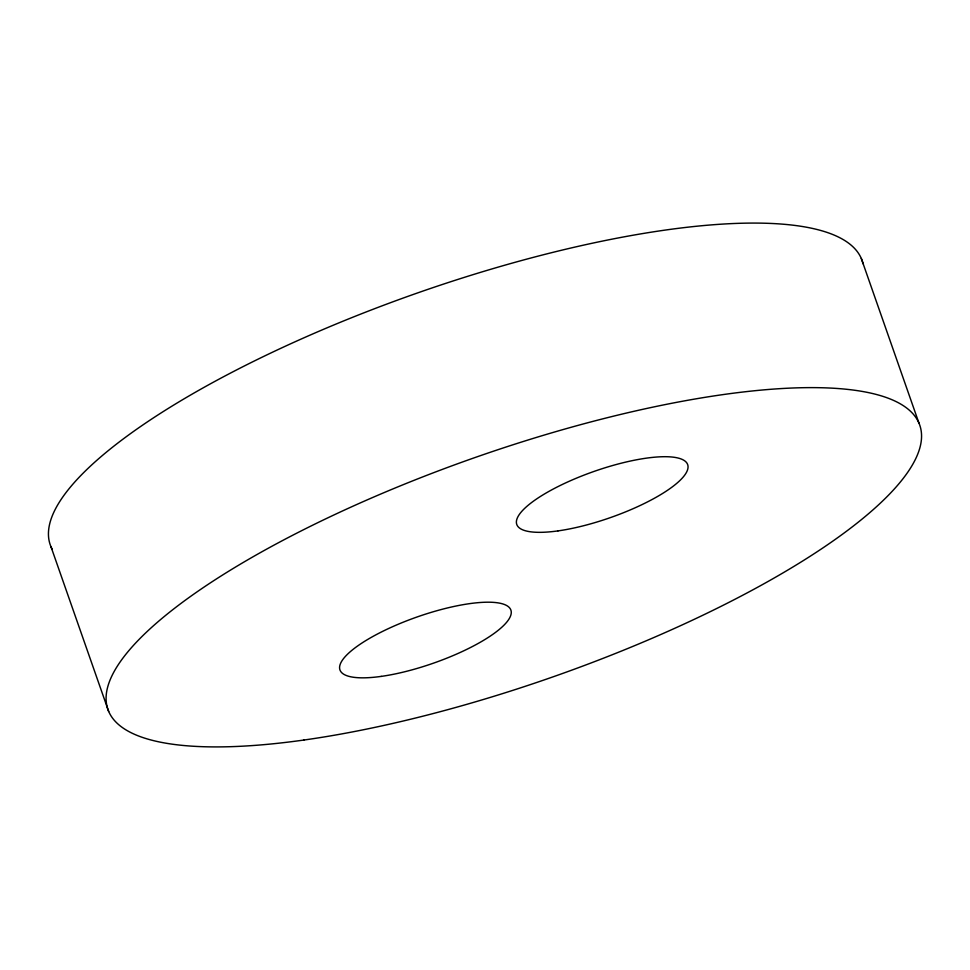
<?xml version="1.0" encoding="UTF-8"?>
<svg xmlns="http://www.w3.org/2000/svg" width="970" height="970" viewBox="0 0 970 970"><rect width="100%" height="100%" fill="white"/><g stroke="black" fill="none" stroke-linecap="round" stroke-linejoin="round"><path stroke-width="1.45" d="M861.311 258.493L918.929 423.029M51.07 546.971L108.688 711.507M52.283 549.469A430.098 116.388 -19.3 0 1 414.76 293.922A430.098 116.388 -19.3 0 1 863.045 263.743M558.005 530.893A90.549 24.505 -19.3 0 0 688.033 467.358A90.549 24.505 -19.3 0 0 560.563 485.315A90.549 24.505 -19.3 0 0 558.005 530.893M381.222 676.393A90.549 24.505 -19.3 0 0 511.251 612.858A90.549 24.505 -19.3 0 0 383.793 630.803A90.549 24.505 -19.3 0 0 381.222 676.393M303.889 740.037A430.098 116.388 -19.3 0 0 921.5 438.246A430.098 116.388 -19.3 0 0 316.05 523.521A430.098 116.388 -19.3 0 0 303.889 740.037"/></g></svg>
